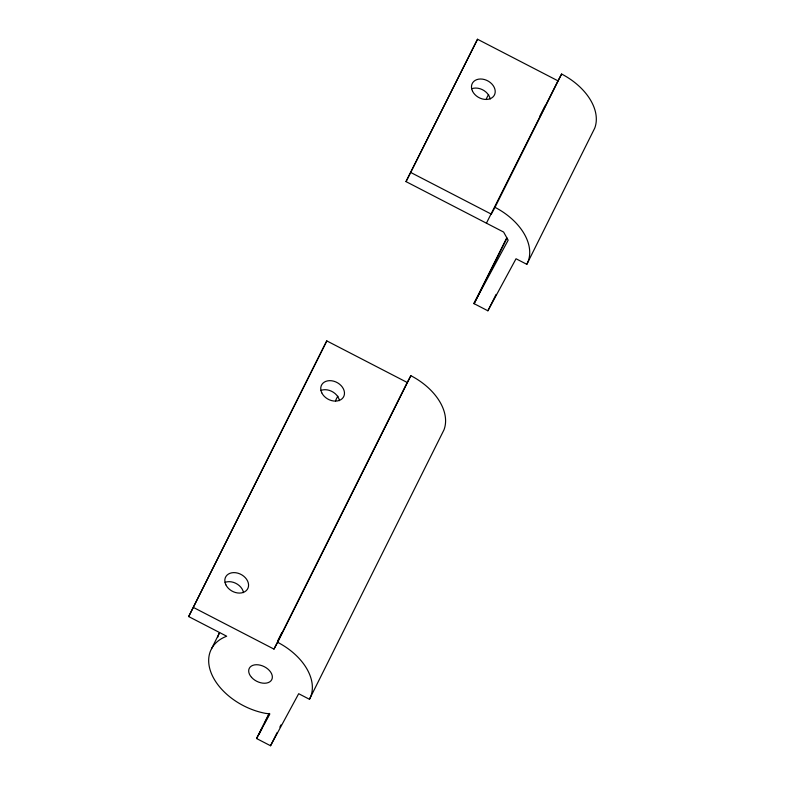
<?xml version="1.0" encoding="UTF-8"?>
<svg xmlns="http://www.w3.org/2000/svg" width="785" height="785" viewBox="0 0 785 785"><rect width="100%" height="100%" fill="white"/><g stroke="black" fill="none" stroke-linecap="round" stroke-linejoin="round"><path stroke-width="1.18" d="M309.467 699.288L310.772 696.432A55.107 36.002 26.6 0 0 277.645 642.307L410.869 375.691A55.107 36.002 26.6 0 1 443.996 429.817L309.467 699.288L298.683 693.705L270.54 745.75L256.558 738.518L269.118 713.388M526.823 264.319L528.128 261.464A55.107 36.002 26.6 0 0 495.001 207.338L561.609 74.035A55.107 36.002 26.6 0 1 594.726 128.161L526.823 264.319L516.03 258.756L487.887 310.791L473.904 303.56L506.668 238.002M256.558 738.518L269.863 713.908L265.418 713.339A55.107 36.002 26.6 0 1 212.813 676.621A55.107 36.002 26.6 0 1 226.698 636.223L188.675 616.568L326.786 340.896L407.199 382.472L410.869 375.691M473.904 303.56L508.16 240.21L503.617 232.066L406.012 181.61L477.525 39.25L557.939 80.826L561.609 74.035M188.675 616.568L326.786 340.896M406.012 181.61L477.525 39.25M211.587 648.636L219.584 632.641A55.107 36.002 26.6 0 0 217.612 637.489M277.605 641.08L281.874 632.543M539.717 116.533L545.045 105.877M193.561 607.511L273.975 649.097L407.199 382.472M557.939 80.826L486.425 223.185M259.04 734.299L261.768 728.843M264.496 723.378L268.872 714.635M474.199 303.716L506.963 238.149M270.54 745.75L277.125 732.582M279.862 727.096L280.961 724.908M487.887 310.791L496.081 294.404M273.975 649.097L277.645 642.307M495.001 207.338L491.322 214.138L410.908 172.563M225.118 582.333A12.501 9.469 28.4 0 1 243.527 592.636M321.045 390.371A12.501 9.469 28.4 0 1 339.454 400.664M335.509 400.87A55.107 36.002 26.6 0 1 337.903 396.229M471.775 88.725A12.501 9.469 28.4 0 1 490.183 99.018M486.249 99.224A55.107 36.002 26.6 0 1 488.633 94.573M321.762 392.804A12.501 9.469 28.4 0 0 342.24 398.613A12.501 9.469 28.4 0 0 333.821 381.216A12.501 9.469 28.4 0 0 321.762 392.804M225.844 584.776A12.501 9.469 28.4 0 0 246.323 590.585A12.501 9.469 28.4 0 0 237.904 573.178A12.501 9.469 28.4 0 0 225.844 584.776M251.543 677.357A12.589 8.223 26.6 0 0 271.698 679.761A12.589 8.223 26.6 0 0 258.314 664.826A12.589 8.223 26.6 0 0 251.543 677.357M472.501 91.158A12.501 9.469 28.4 0 0 492.97 96.967A12.501 9.469 28.4 0 0 484.551 79.56A12.501 9.469 28.4 0 0 472.501 91.158"/></g></svg>
